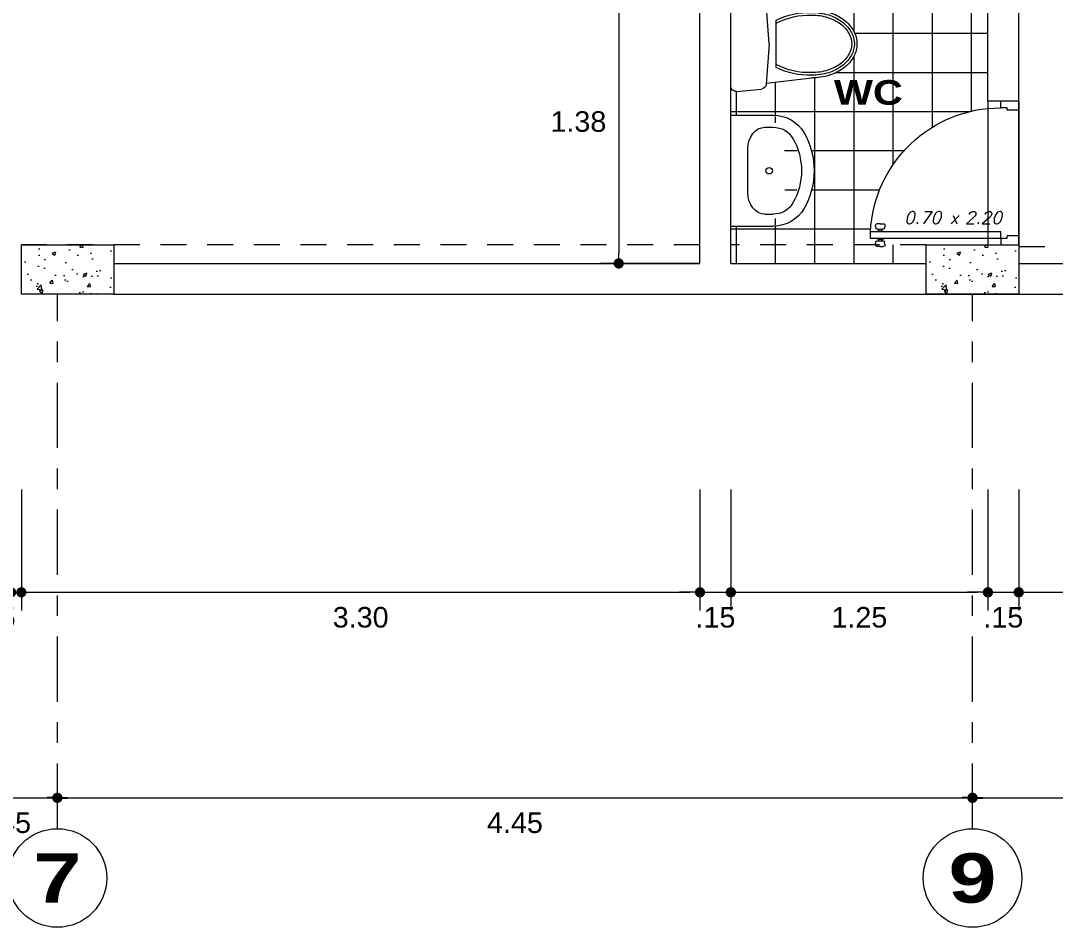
# Model space of a CAD drawing. Header units: millimetres. Extents: x 2178 to 2304, y 1220 to 1359.
# Drawn here: x 2196.04 to 2201.07, y 1281.28 to 1285.69 of the extents above; entities that cross this region are included whole.
import ezdxf
from ezdxf.enums import TextEntityAlignment as Align

# ---------------------------------------------------------------- set-up
doc = ezdxf.new("R2010")
doc.units = ezdxf.units.MM
doc.linetypes.add('CENTER', pattern=[50.800000000000004, 31.75, -6.35, 6.35, -6.35])
doc.linetypes.add('HIDDEN', pattern=[9.524999999999999, 6.35, -3.175])
doc.layers.get('0').update_dxf_attribs({"lineweight": 0})
for name, color, linetype, lineweight in [('carpinteria', 12, 'Continuous', 5), ('COTAS', 40, 'Continuous', 20), ('Ejes22', 50, 'CENTER', 9), ('Mobiliario', 52, 'Continuous', 5), ('muros bajos', 2, 'Continuous', 25), ('PLUMA 1', 46, 'Continuous', 13), ('PLUMA 7', 10, 'Continuous', 0), ('PLUMA4', 160, 'Continuous', 40), ('PROY', 13, 'HIDDEN', 13), ('TEXTO', 5, 'Continuous', 18), ('TEXTOS', 42, 'Continuous', 13)]:
    doc.layers.add(name, color=color, linetype=linetype, lineweight=lineweight)
doc.layers.add('pisos....', color=7, linetype='Continuous', lineweight=5, true_color=0x7c7f7e)
doc.styles.add('ARIAL', font='arial.ttf')
doc.styles.add('ARIAL-N', font='arialbd.ttf')
doc.styles.add('ARIALCH', font='arialbd.ttf', dxfattribs={"width": 1.25})
doc.styles.add('SIMPLEX', font='simplex.shx', dxfattribs={"width": 1.2, "oblique": 15})
doc.dimstyles.new('RPM 50', dxfattribs={"dimtxt": 0.1, "dimasz": 0.05, "dimexe": 0.08849999999999973, "dimexo": 0.1535, "dimgap": 0.07099999999999997, "dimtad": 2, "dimtih": 1, "dimtoh": 1, "dimzin": 4, "dimdsep": 46, "dimtxsty": 'ARIAL', "dimblk": 'DOT', "dimcen": 0.4, "dimdle": 0.25, "dimclrd": 8, "dimclre": 8, "dimclrt": 9, "dimadec": 0, "dimazin": 0, "dimtfac": 1, "dimtix": 1, "dimtmove": 0, "dimatfit": 3, "dimldrblk": 'DOT', "dimfxl": 0.5, "dimfxlon": 1, "dimlwd": 0, "dimlwe": 0, "dimarcsym": 0})

# ---------------------------------------------------------------- blocks, each defined once
blk = doc.blocks.new('puerta de 0.80')
for p, q in [((0, 0.7578726278069325), (0, 0.8078726278070008)), ((0, 0.05787262780700075), (0, 0.8078726278070008)), ((0.1000000000000227, 0.770372627806978), (0.1000000000000227, 0.8078726278070008)), ((0, 0.7578726278069325), (0.06500000000005457, 0.7578726278069325)), ((0.06500000000005457, 0.7578726278069325), (0.06500000000005457, 0.770372627806978)), ((0.06500000000005457, 0.770372627806978), (0.1000000000000227, 0.770372627806978)), ((0.7699992280930701, 0.1257452267906274), (0.753031481821381, 0.1257452267906274)), ((0.7699992280930701, 0.1257452267906274), (0.7869669743646455, 0.1257452267906274)), ((0, 0.007872627806932542), (0, 0.05787262780700075)), ((0, 0.05787262780700075), (0.06500000000005457, 0.05787262780700075)), ((0.06500000000005457, 0.04537262780695528), (0.06500000000005457, 0.05787262780700075)), ((0.1000000000000227, 0.08037262780703713), (0.8250000000000455, 0.08037262780703713)), ((0.1000000000000227, 0.04537262780695528), (0.1000000000000227, 0.08037262780703713)), ((0.743372223558481, 0.1131570363396577), (0.7462233707656196, 0.1025164101029077)), ((0.7820575276252839, 0.09510460055400927), (0.7558826290285197, 0.09510460055400927)), ((0.7558826290285197, 0.09510460055400927), (0.7579409285608563, 0.09510460055400927)), ((0.7820575276252839, 0.08545825626470105), (0.7558826290285197, 0.08545825626470105)), ((0.762940928560738, 0.09010460055401381), (0.762940928560738, 0.08545825626470105)), ((0.7770575276252885, 0.09010460055401381), (0.7770575276252885, 0.08545825626470105)), ((0.7841158271576205, 0.09510460055400927), (0.7820575276252839, 0.09510460055400927)), ((0.7966262326275455, 0.1131570363396577), (0.7937750854204069, 0.1025164101029077)), ((0.8250000000000455, 0.08037262780703713), (0.8250000000000455, 0.04537262780695528)), ((0.1000000000000227, 0.04537262780695528), (0.06500000000005457, 0.04537262780695528)), ((0.8250000000000455, 0.04537262780695528), (0.1000000000000227, 0.04537262780695528)), ((0.1000000000000227, 0.04537262780695528), (0.1000000000000227, 0.007872627806932542)), ((0.743372223558481, 0.01258821927433473), (0.7462233707656196, 0.02322884551108473)), ((0.7699992280930701, 2.882325134123676e-08), (0.753031481821381, 2.882325134123676e-08)), ((0.7820575276252839, 0.04028699934929136), (0.7558826290285197, 0.04028699934929136)), ((0.7820575276252839, 0.03064065505998315), (0.7558826290285197, 0.03064065505998315)), ((0.7558826290285197, 0.03064065505998315), (0.7579409285608563, 0.03064065505998315)), ((0.762940928560738, 0.0356406550599786), (0.762940928560738, 0.04028699934929136)), ((0.7699992280930701, 2.882325134123676e-08), (0.7869669743646455, 2.882325134123676e-08)), ((0.8250000000000455, 0.04537262780695528), (0.7720000000000482, 0.04537262780695528)), ((0.7770575276252885, 0.0356406550599786), (0.7770575276252885, 0.04028699934929136)), ((0.7841158271576205, 0.03064065505998315), (0.7820575276252839, 0.03064065505998315)), ((0.7966262326275455, 0.01258821927433473), (0.7937750854204069, 0.02322884551108473))]:
    blk.add_line(p, q)
at = {"linetype": 'Continuous', "lineweight": 0}
for p, q in [((0.7558826290285197, 0.08545825626470105), (0.7419099796773025, 0.08037262780692345)), ((0.7820575276252839, 0.08545825626470105), (0.796030176976501, 0.08037262780692345)), ((0.7558826290285197, 0.04028699934929136), (0.7419099796773025, 0.04537262780695528)), ((0.7820575276252839, 0.04028699934929136), (0.796030176976501, 0.04537262780695528))]:
    blk.add_line(p, q, dxfattribs=at)
for centre, radius, start, end in [((0.1000000000000227, 0.04537262780695528), 0.725, 2.767078666097358, 90), ((0.753031481821381, 0.1157452267906365), 0.01, 90, 195.0000000000087), ((0.7869669743646455, 0.1157452267906365), 0.01, 344.9999999999912, 90), ((0.7558826290285197, 0.1051046005540002), 0.01, 195.0000000001698, 270), ((0.7579409285607426, 0.09010460055401381), 0.005, 0, 90), ((0.7820575276252839, 0.09010460055401381), 0.005, 90, 180), ((0.7841158271575068, 0.1051046005540002), 0.01, 270, 344.9999999998302), ((0.753031481821381, 0.01000002882324225), 0.01, 164.9999999999913, 270), ((0.7558826290285197, 0.02064065505999224), 0.01, 90, 164.9999999998302), ((0.7579409285607426, 0.0356406550599786), 0.005, 270, 0), ((0.7820575276252839, 0.0356406550599786), 0.005, 180, 270), ((0.7841158271575068, 0.02064065505999224), 0.01, 15.00000000016984, 90), ((0.7869669743646455, 0.01000002882324225), 0.01, 270, 15.00000000000872)]:
    blk.add_arc(centre, radius, start, end)
blk = doc.blocks.new('P')
at = {"style": 'SIMPLEX', "oblique": 15}
blk.add_text('x', height=0.06, dxfattribs=at).set_placement((-0.01697368369676155, 0.0255492955629677))
blk.add_attdef('L', text='', height=0.06, dxfattribs=at).set_placement((-0.057659880294743, 0.02554929556297481), align=Align.RIGHT)
blk.add_attdef('H', (0.05806964743619147, 0.02554929556297481), '', height=0.06, dxfattribs=at)
blk = doc.blocks.new('LAVATORIO')
at = {"layer": 'PLUMA 1', "linetype": 'Continuous', "lineweight": 20}
for p, q in [((-0.2999934783219942, 0.2071363636785648), (-0.2999934783219942, -0.02195454545901754)), ((-0.2999934783219942, 0.2071363636785648), (0.2999934783219942, 0.2071363636785648)), ((0.2999934783219942, 0.2071363636785648), (0.2999934783219942, -0.02195454545901754)), ((-0.1188260869807323, 0.1148181818415779), (0.1188260869807323, 0.1148181818415779)), ((-0.234782608743501, 0.02386363636850319), (-0.234782608743501, -0.02195454545901754)), ((0.234782608743501, 0.02386363636850319), (0.234782608743501, -0.02195454545901754))]:
    blk.add_line(p, q, dxfattribs=at)
blk.add_circle((0, 0), 0.01750000000356522, dxfattribs=at)
at = {"layer": 'PLUMA 1', "linetype": 'Continuous', "lineweight": 20, "extrusion": (0, 0, -1)}
for centre, major_axis, ratio, start_param, end_param in [((-0.1188260869807323, 0.02386363636850319), (0.1159565217627687, 2.11200665065676e-14), 0.7846746081733931, 3.141592653590338, 4.712388980384833), ((0.1188260869807323, 0.02386363636850319), (-0.1159565217627687, 9.952126509930016e-14), 0.7846746081733929, 1.570796326794223, 3.1415926535887), ((-0.1188521754517069, -0.02195454545901754), (2.795176774598603e-13, 0.1893818215381344), 0.9565217391304283, 3.638567482427635, 4.712388980383277), ((-0.1188521754517069, -0.02195454545901754), (-1.25662522260505e-12, 0.1212000033427651), 0.9565217391302343, 3.638567482442401, 4.712388980394607), ((0.1188521754517069, -0.02195454545901754), (1.256475748923904e-12, 0.1212000033427651), 0.9565217391302343, 1.57079632678498, 2.644617824737187), ((0.1188521754517069, -0.02195454545901754), (-2.791350386132135e-13, 0.1893818215381344), 0.9565217391304283, 1.570796326796306, 2.64461782475195), ((0, 0.2071363636785648), (-2.207522384136759e-16, 0.3818181859691521), 0.9565217391303741, 2.64461781258921, 3.638567494590378), ((0, 0.2071363636785648), (1.873049312265182e-16, 0.4500000041648561), 0.9565217391303545, 2.644617814432515, 3.638567492747071)]:
    blk.add_ellipse(centre, major_axis=major_axis, ratio=ratio, start_param=start_param, end_param=end_param, dxfattribs=at)
blk = doc.blocks.new('A$C17BD6781')
at = {"layer": 'Mobiliario', "linetype": 'Continuous'}
for p, q in [((0.0470258381902795, 0.2024778968581415), (0.07702583819028064, 0.4624778968581325)), ((0.4970258381902681, 0.2024778968581415), (0.467025838190267, 0.4624778968581325)), ((0.1371245447934086, 0.2600000207519599), (0.406927131587139, 0.2600000207519599)), ((0.2720258381902738, 0.2200000207519395), (0.04046188830088226, 0.2019667219995256)), ((0.2720258381902738, 0.2200000207519395), (0.5035897880796654, 0.2019667219995256)), ((2.658856601556181e-08, 0.03271609313324575), (0.01291432294007677, 0.1747733529997788)), ((0.5440516497919816, 0.03271609313324575), (0.5311373534404709, 0.1747733529997788)), ((0.0298768227825974, 2.075196903206233e-08), (0.5141748535979502, 2.075196903206233e-08))]:
    blk.add_line(p, q, dxfattribs=at)
for points in [[(0.467025838190267, 0.4624778968581325, 0.07568148098942781), (0.4514763274974598, 0.564619449634364, 0.08594715031423093), (0.409911660521658, 0.6457161817953931, 0.1060218382171382), (0.3436150782673906, 0.7032144903049868, 0.1264657149685374), (0.2720258381902738, 0.7216159645624032, 0.1264657149685252), (0.2004365981131571, 0.7032144903049868, 0.1060218382171112), (0.1341400158588897, 0.6457161817953931, 0.08594715031425326), (0.09257534888308783, 0.564619449634364, 0.07568148098944026), (0.07702583819028064, 0.4624778968581325, 0.07568148098943636)], [(0.4520258381902806, 0.4624778968581325, 0.0756814809893859), (0.4371558434836231, 0.5601558482174767, 0.08594715031428633), (0.3979260275471859, 0.6366970575473658, 0.1060218382171535), (0.3363817185640983, 0.6900737708649274, 0.1264657149685132), (0.2720258381902738, 0.7066159645624168, 0.1264657149686313), (0.2076699578163925, 0.6900737708648705, 0.1060218382170392), (0.1461256488333618, 0.6366970575473658, 0.08594715031415015), (0.1068958328969813, 0.5601558482175903, 0.07568148098951734), (0.092025838190267, 0.4624778968581325, 0.07568148098951734)], [(0.4370258381902659, 0.4624778968581325, 0.07568148098938046), (0.422835359469758, 0.5556922468005894, 0.08594715031429338), (0.3859403945727138, 0.6276779332993385, 0.1060218382171472), (0.3291483588608344, 0.6769330514248111, 0.1264657149685263), (0.2720258381902738, 0.6916159645624305, 0.1264657149686292), (0.2149033175196564, 0.6769330514248111, 0.1060218382170225), (0.1581112818078338, 0.6276779332993385, 0.08594715031417827), (0.1212163169108464, 0.5556922468007031, 0.07568148098950629), (0.1070258381902818, 0.4624778968581325, 0.07568148098950629)]]:
    blk.add_lwpolyline(points, format="xyb", dxfattribs=at)
for centre, radius, start, end in [((0.5137349313203856, 0.4501454030077241), 0.4218893808016409, 178.3249151335759, 206.7885795011672), ((0.5137349313203856, 0.4501454030077241), 0.4068893808016409, 178.3249151335759, 207.8601275501853), ((0.03031674506016202, 0.4501454030077241), 0.4068893808016409, 332.1398724498131, 1.675084866424104), ((0.03031674506016202, 0.4501454030077241), 0.4218893808016409, 333.2114204988328, 1.675084866424104), ((0.04279111913410816, 0.1720572806184748), 0.03, 94.45298473469602, 174.8055710922652), ((0.5012605572464395, 0.1720572806184748), 0.03, 5.194428907734862, 85.54701526530398), ((0.0298768227825974, 0.03000002075194175), 0.03, 174.8055710922652, 270), ((0.5141748535979502, 0.03000002075194175), 0.03, 270, 5.194428907734862)]:
    blk.add_arc(centre, radius, start, end, dxfattribs=at)
blk = doc.blocks.new('_DOT')
at = {"color": 0, "linetype": 'ByBlock'}
blk.add_line((-0.5, 0), (-1, 0), dxfattribs=at)
at = {"color": 0, "linetype": 'ByBlock', "const_width": 0.5}
blk.add_lwpolyline([(-0.25, 0, 1), (0.25, 0, 1)], format="xyb", close=True, dxfattribs=at)
blk = doc.blocks.new('*D1188')
at = {"layer": 'Defpoints', "color": 0, "transparency": 16777216}
for p in [(2195.769248934216, 1281.911513211598), (2196.219248934216, 1281.911513211598), (2196.219248934216, 1281.911513211598)]:
    blk.add_point(p, dxfattribs=at)
at = {"layer": 'muros bajos', "color": 8, "lineweight": 0, "transparency": 16777216}
for p, q in [((2195.769248934216, 1281.911513211598), (2195.769248934216, 1282.000013211598)), ((2196.219248934216, 1281.911513211598), (2196.219248934216, 1282.000013211598)), ((2195.819248934216, 1281.911513211598), (2196.169248934216, 1281.911513211598))]:
    blk.add_line(p, q, dxfattribs=at)
at = {"layer": 'muros bajos', "color": 8, "lineweight": 0, "transparency": 16777216, "xscale": 0.05, "yscale": 0.05, "zscale": 0.05, "rotation": 180}
blk.add_blockref('_DOT', (2195.769248934216, 1281.911513211598), dxfattribs=at)
at = {"layer": 'muros bajos', "color": 8, "lineweight": 0, "transparency": 16777216, "xscale": 0.05, "yscale": 0.05, "zscale": 0.05}
blk.add_blockref('_DOT', (2196.219248934216, 1281.911513211598), dxfattribs=at)
at = {"layer": 'muros bajos', "color": 9, "transparency": 16777216, "insert": (2195.994248934216, 1281.789660551298), "char_height": 0.1, "attachment_point": 5, "style": 'ARIAL'}
blk.add_mtext('.45', dxfattribs=at)
blk = doc.blocks.new('*D1189')
at = {"layer": 'Defpoints', "color": 0, "transparency": 16777216}
for p in [(2196.219248934216, 1281.911513211598), (2200.669248934216, 1281.911513211598), (2200.669248934216, 1281.911513211598)]:
    blk.add_point(p, dxfattribs=at)
at = {"layer": 'muros bajos', "color": 8, "lineweight": 0, "transparency": 16777216}
for p, q in [((2196.219248934216, 1281.911513211598), (2196.219248934216, 1282.000013211598)), ((2200.669248934216, 1281.911513211598), (2200.669248934216, 1282.000013211598)), ((2196.269248934216, 1281.911513211598), (2200.619248934216, 1281.911513211598))]:
    blk.add_line(p, q, dxfattribs=at)
at = {"layer": 'muros bajos', "color": 8, "lineweight": 0, "transparency": 16777216, "xscale": 0.05, "yscale": 0.05, "zscale": 0.05, "rotation": 180}
blk.add_blockref('_DOT', (2196.219248934216, 1281.911513211598), dxfattribs=at)
at = {"layer": 'muros bajos', "color": 8, "lineweight": 0, "transparency": 16777216, "xscale": 0.05, "yscale": 0.05, "zscale": 0.05}
blk.add_blockref('_DOT', (2200.669248934216, 1281.911513211598), dxfattribs=at)
at = {"layer": 'muros bajos', "color": 9, "transparency": 16777216, "insert": (2198.444248934216, 1281.789660551298), "char_height": 0.1, "attachment_point": 5, "style": 'ARIAL'}
blk.add_mtext('4.45', dxfattribs=at)
blk = doc.blocks.new('*D1190')
at = {"layer": 'Defpoints', "color": 0, "transparency": 16777216}
for p in [(2200.669248934216, 1281.911513211598), (2206.019248934216, 1281.911513211598), (2206.019248934216, 1281.911513211598)]:
    blk.add_point(p, dxfattribs=at)
at = {"layer": 'muros bajos', "color": 8, "lineweight": 0, "transparency": 16777216}
for p, q in [((2200.669248934216, 1281.911513211598), (2200.669248934216, 1282.000013211598)), ((2206.019248934216, 1281.911513211598), (2206.019248934216, 1282.000013211598)), ((2200.719248934216, 1281.911513211598), (2205.969248934216, 1281.911513211598))]:
    blk.add_line(p, q, dxfattribs=at)
at = {"layer": 'muros bajos', "color": 8, "lineweight": 0, "transparency": 16777216, "xscale": 0.05, "yscale": 0.05, "zscale": 0.05, "rotation": 180}
blk.add_blockref('_DOT', (2200.669248934216, 1281.911513211598), dxfattribs=at)
at = {"layer": 'muros bajos', "color": 8, "lineweight": 0, "transparency": 16777216, "xscale": 0.05, "yscale": 0.05, "zscale": 0.05}
blk.add_blockref('_DOT', (2206.019248934216, 1281.911513211598), dxfattribs=at)
at = {"layer": 'muros bajos', "color": 9, "transparency": 16777216, "insert": (2203.344248934216, 1281.789421806414), "char_height": 0.1, "attachment_point": 5, "style": 'ARIAL'}
blk.add_mtext('5.35', dxfattribs=at)
blk = doc.blocks.new('*D1211')
at = {"color": 8, "lineweight": 0, "transparency": 16777216}
for p, q in [((2195.844248934216, 1283.411513211598), (2195.844248934216, 1282.823013211598)), ((2195.994248934216, 1283.411513211598), (2195.994248934216, 1282.823013211598)), ((2195.794248934216, 1282.911513211598), (2195.744248934216, 1282.911513211598)), ((2195.844248934216, 1282.911513211598), (2195.994248934216, 1282.911513211598)), ((2196.044248934216, 1282.911513211598), (2196.094248934216, 1282.911513211598))]:
    blk.add_line(p, q, dxfattribs=at)
at = {"layer": 'Defpoints', "color": 0, "transparency": 16777216}
for p in [(2195.844248934216, 1284.601513211598), (2195.994248934216, 1284.601513211598), (2195.994248934216, 1282.911513211598)]:
    blk.add_point(p, dxfattribs=at)
at = {"color": 8, "lineweight": 0, "transparency": 16777216, "xscale": 0.05, "yscale": 0.05, "zscale": 0.05}
blk.add_blockref('_DOT', (2195.844248934216, 1282.911513211598), dxfattribs=at)
at = {"color": 8, "lineweight": 0, "transparency": 16777216, "xscale": 0.05, "yscale": 0.05, "zscale": 0.05, "rotation": 180}
blk.add_blockref('_DOT', (2195.994248934216, 1282.911513211598), dxfattribs=at)
at = {"color": 9, "transparency": 16777216, "insert": (2195.919248934216, 1282.789455912826), "char_height": 0.1, "attachment_point": 5, "style": 'ARIAL'}
blk.add_mtext('.15', dxfattribs=at)
blk = doc.blocks.new('*D1212')
at = {"color": 8, "lineweight": 0, "transparency": 16777216}
for p, q in [((2196.044248934216, 1283.411513211598), (2196.044248934216, 1282.823013211598)), ((2199.344248934216, 1283.411513211598), (2199.344248934216, 1282.823013211598)), ((2196.094248934216, 1282.911513211598), (2199.294248934216, 1282.911513211598))]:
    blk.add_line(p, q, dxfattribs=at)
at = {"layer": 'Defpoints', "color": 0, "transparency": 16777216}
for p in [(2199.344248934216, 1284.511513211598), (2196.044248934216, 1284.361513211598), (2199.344248934216, 1282.911513211598)]:
    blk.add_point(p, dxfattribs=at)
at = {"color": 8, "lineweight": 0, "transparency": 16777216, "xscale": 0.05, "yscale": 0.05, "zscale": 0.05, "rotation": 180}
blk.add_blockref('_DOT', (2196.044248934216, 1282.911513211598), dxfattribs=at)
at = {"color": 8, "lineweight": 0, "transparency": 16777216, "xscale": 0.05, "yscale": 0.05, "zscale": 0.05}
blk.add_blockref('_DOT', (2199.344248934216, 1282.911513211598), dxfattribs=at)
at = {"color": 9, "transparency": 16777216, "insert": (2197.694248934216, 1282.789421806414), "char_height": 0.1, "attachment_point": 5, "style": 'ARIAL'}
blk.add_mtext('3.30', dxfattribs=at)
blk = doc.blocks.new('*D1213')
at = {"color": 8, "lineweight": 0, "transparency": 16777216}
for p, q in [((2199.344248934216, 1283.411513211598), (2199.344248934216, 1282.823013211598)), ((2199.494248934217, 1283.411513211598), (2199.494248934217, 1282.823013211598)), ((2199.294248934216, 1282.911513211598), (2199.244248934216, 1282.911513211598)), ((2199.344248934216, 1282.911513211598), (2199.494248934217, 1282.911513211598)), ((2199.544248934217, 1282.911513211598), (2199.594248934216, 1282.911513211598))]:
    blk.add_line(p, q, dxfattribs=at)
at = {"layer": 'Defpoints', "color": 0, "transparency": 16777216}
for p in [(2199.344248934216, 1284.511513211598), (2199.494248934217, 1284.511513211598), (2199.494248934217, 1282.911513211598)]:
    blk.add_point(p, dxfattribs=at)
at = {"color": 8, "lineweight": 0, "transparency": 16777216, "xscale": 0.05, "yscale": 0.05, "zscale": 0.05}
blk.add_blockref('_DOT', (2199.344248934216, 1282.911513211598), dxfattribs=at)
at = {"color": 8, "lineweight": 0, "transparency": 16777216, "xscale": 0.05, "yscale": 0.05, "zscale": 0.05, "rotation": 180}
blk.add_blockref('_DOT', (2199.494248934217, 1282.911513211598), dxfattribs=at)
at = {"color": 9, "transparency": 16777216, "insert": (2199.419248934216, 1282.789455912826), "char_height": 0.1, "attachment_point": 5, "style": 'ARIAL'}
blk.add_mtext('.15', dxfattribs=at)
blk = doc.blocks.new('*D1214')
at = {"color": 8, "lineweight": 0, "transparency": 16777216}
for p, q in [((2199.494248934217, 1283.411513211598), (2199.494248934217, 1282.823013211598)), ((2200.744248934216, 1283.411513211598), (2200.744248934216, 1282.823013211598)), ((2199.544248934217, 1282.911513211598), (2200.694248934216, 1282.911513211598))]:
    blk.add_line(p, q, dxfattribs=at)
at = {"layer": 'Defpoints', "color": 0, "transparency": 16777216}
for p in [(2200.744248934216, 1284.601513211598), (2199.494248934217, 1284.511513211598), (2200.744248934216, 1282.911513211598)]:
    blk.add_point(p, dxfattribs=at)
at = {"color": 8, "lineweight": 0, "transparency": 16777216, "xscale": 0.05, "yscale": 0.05, "zscale": 0.05, "rotation": 180}
blk.add_blockref('_DOT', (2199.494248934217, 1282.911513211598), dxfattribs=at)
at = {"color": 8, "lineweight": 0, "transparency": 16777216, "xscale": 0.05, "yscale": 0.05, "zscale": 0.05}
blk.add_blockref('_DOT', (2200.744248934216, 1282.911513211598), dxfattribs=at)
at = {"color": 9, "transparency": 16777216, "insert": (2200.119248934217, 1282.789455912826), "char_height": 0.1, "attachment_point": 5, "style": 'ARIAL'}
blk.add_mtext('1.25', dxfattribs=at)
blk = doc.blocks.new('*D1215')
at = {"color": 8, "lineweight": 0, "transparency": 16777216}
for p, q in [((2200.744248934216, 1283.411513211598), (2200.744248934216, 1282.823013211598)), ((2200.894248934216, 1283.411513211598), (2200.894248934216, 1282.823013211598)), ((2200.694248934216, 1282.911513211598), (2200.644248934216, 1282.911513211598)), ((2200.744248934216, 1282.911513211598), (2200.894248934216, 1282.911513211598)), ((2200.944248934216, 1282.911513211598), (2200.994248934216, 1282.911513211598))]:
    blk.add_line(p, q, dxfattribs=at)
at = {"layer": 'Defpoints', "color": 0, "transparency": 16777216}
for p in [(2200.744248934216, 1284.601513211598), (2200.894248934216, 1284.601513211598), (2200.894248934216, 1282.911513211598)]:
    blk.add_point(p, dxfattribs=at)
at = {"color": 8, "lineweight": 0, "transparency": 16777216, "xscale": 0.05, "yscale": 0.05, "zscale": 0.05}
blk.add_blockref('_DOT', (2200.744248934216, 1282.911513211598), dxfattribs=at)
at = {"color": 8, "lineweight": 0, "transparency": 16777216, "xscale": 0.05, "yscale": 0.05, "zscale": 0.05, "rotation": 180}
blk.add_blockref('_DOT', (2200.894248934216, 1282.911513211598), dxfattribs=at)
at = {"color": 9, "transparency": 16777216, "insert": (2200.819248934216, 1282.789455912826), "char_height": 0.1, "attachment_point": 5, "style": 'ARIAL'}
blk.add_mtext('.15', dxfattribs=at)
blk = doc.blocks.new('*D1216')
at = {"color": 8, "lineweight": 0, "transparency": 16777216}
for p, q in [((2200.894248934216, 1283.411513211598), (2200.894248934216, 1282.823013211598)), ((2205.944248934216, 1283.411513211598), (2205.944248934216, 1282.823013211598)), ((2200.944248934216, 1282.911513211598), (2205.894248934216, 1282.911513211598))]:
    blk.add_line(p, q, dxfattribs=at)
at = {"layer": 'Defpoints', "color": 0, "transparency": 16777216}
for p in [(2200.894248934216, 1284.601513211598), (2205.944248934216, 1284.601513211598), (2205.944248934216, 1282.911513211598)]:
    blk.add_point(p, dxfattribs=at)
at = {"color": 8, "lineweight": 0, "transparency": 16777216, "xscale": 0.05, "yscale": 0.05, "zscale": 0.05, "rotation": 180}
blk.add_blockref('_DOT', (2200.894248934216, 1282.911513211598), dxfattribs=at)
at = {"color": 8, "lineweight": 0, "transparency": 16777216, "xscale": 0.05, "yscale": 0.05, "zscale": 0.05}
blk.add_blockref('_DOT', (2205.944248934216, 1282.911513211598), dxfattribs=at)
at = {"color": 9, "transparency": 16777216, "insert": (2203.419248934216, 1282.789455912826), "char_height": 0.1, "attachment_point": 5, "style": 'ARIAL'}
blk.add_mtext('5.05', dxfattribs=at)
blk = doc.blocks.new('*D1184')
at = {"color": 8, "lineweight": 0, "transparency": 16777216}
for p, q in [((2199.340748934218, 1285.891513211599), (2198.860624234791, 1285.891513211599)), ((2198.94912423479, 1285.841513211599), (2198.94912423479, 1284.561513211599)), ((2199.340748934218, 1284.511513211599), (2198.860624234791, 1284.511513211599))]:
    blk.add_line(p, q, dxfattribs=at)
at = {"layer": 'Defpoints', "color": 0, "transparency": 16777216}
for p in [(2199.494248934217, 1285.891513211599), (2198.94912423479, 1284.511513211599), (2199.494248934217, 1284.511513211599)]:
    blk.add_point(p, dxfattribs=at)
at = {"color": 8, "lineweight": 0, "transparency": 16777216, "xscale": 0.05, "yscale": 0.05, "zscale": 0.05}
for p, rotation in [((2198.94912423479, 1285.891513211599), 90), ((2198.94912423479, 1284.511513211599), 270)]:
    blk.add_blockref('_DOT', p, dxfattribs=dict(at, rotation=rotation))
at = {"color": 9, "transparency": 16777216, "insert": (2198.752851383495, 1285.201513211598), "char_height": 0.1, "attachment_point": 5, "style": 'ARIAL'}
blk.add_mtext('1.38', dxfattribs=at)

msp = doc.modelspace()

# ---------------------------------------------------------------- hatches: boundary and pattern name
h = msp.add_hatch()
h.set_pattern_fill('AR-CONC', color=256, scale=0.001)
h.set_pattern_definition([(49.99999999999999, (1020.136031399712, -473.2546719146419), (0.182184668996004, -0.01593908553890309), [0.01905, -0.20955]), (355, (1020.136031399712, -473.2546719146419), (-0.03524342142496934, 0.1910568452390352), [0.01524, -0.16764058417]), (100.4514447, (1020.151213406712, -473.256000168142), (0.1469412470903533, 0.1751177519121951), [0.01619000879999999, -0.1780902445999999]), (46.18420000000001, (1020.136031399712, -473.2038719146419), (0.2710790408921299, -0.04204232793272715), [0.028575, -0.314325]), (96.63555760999992, (1020.158621299712, -473.207375414642), (0.237404134051503, 0.2474261245977215), [0.02428502314, -0.26713560816]), (351.1841511700001, (1020.136031399712, -473.2038719146419), (0.237404134064977, 0.2474261245855326), [0.02285996707, -0.25145973192]), (21, (1020.161431399712, -473.2165719146419), (0.1516143912691325, -0.1022651981870876), [0.01905, -0.20955]), (326.0000000000001, (1020.161431399712, -473.2165719146419), (0.06180202834764707, 0.1841879661223193), [0.01524, -0.16764]), (71.45144499999999, (1020.174065932312, -473.2250940145418), (0.2134164192787162, 0.08192276888590524), [0.0161900088, -0.1780899376]), (37.50000000000001, (1020.136031399712, -473.2546719146419), (0.003088603250591816, 0.0845550388731531), [0, -0.165608, 0, -0.17018, 0, -0.168275]), (7.499999999999999, (1020.136031399712, -473.2546719146419), (0.06681966251030574, 0.1001805748181195), [0, -0.09702799999999999, 0, -0.161798, 0, -0.06413500000000001]), (327.5, (1020.079389399712, -473.2546719146419), (0.1355905951668714, -0.005728743992673458), [0, -0.0635, 0, -0.19812, 0, -0.26289]), (317.5, (1020.053989399712, -473.2546719146419), (0.148129181386018, 0.02542649103333302), [0, -0.08255, 0, -0.131572, 0, -0.18669])])
h.paths.add_polyline_path([(2196.044248934216, 1284.601513211598), (2196.044248934216, 1284.361513211598), (2196.494248934217, 1284.361513211598), (2196.494248934217, 1284.601513211598)])
h = msp.add_hatch()
h.set_pattern_fill('AR-CONC', color=256, scale=0.001)
h.set_pattern_definition([(49.99999999999999, (1024.536031399712, -473.2546719146419), (0.182184668996004, -0.01593908553890309), [0.01905, -0.20955]), (355, (1024.536031399712, -473.2546719146419), (-0.03524342142496934, 0.1910568452390352), [0.01524, -0.16764058417]), (100.4514447, (1024.551213406712, -473.256000168142), (0.1469412470903533, 0.1751177519121951), [0.01619000879999999, -0.1780902445999999]), (46.18420000000001, (1024.536031399712, -473.2038719146419), (0.2710790408921299, -0.04204232793272715), [0.028575, -0.314325]), (96.63555760999992, (1024.558621299712, -473.207375414642), (0.237404134051503, 0.2474261245977215), [0.02428502314, -0.26713560816]), (351.1841511700001, (1024.536031399712, -473.2038719146419), (0.237404134064977, 0.2474261245855326), [0.02285996707, -0.25145973192]), (21, (1024.561431399712, -473.2165719146419), (0.1516143912691325, -0.1022651981870876), [0.01905, -0.20955]), (326.0000000000001, (1024.561431399712, -473.2165719146419), (0.06180202834764707, 0.1841879661223193), [0.01524, -0.16764]), (71.45144499999999, (1024.574065932312, -473.2250940145418), (0.2134164192787162, 0.08192276888590524), [0.0161900088, -0.1780899376]), (37.50000000000001, (1024.536031399712, -473.2546719146419), (0.003088603250591816, 0.0845550388731531), [0, -0.165608, 0, -0.17018, 0, -0.168275]), (7.499999999999999, (1024.536031399712, -473.2546719146419), (0.06681966251030574, 0.1001805748181195), [0, -0.09702799999999999, 0, -0.161798, 0, -0.06413500000000001]), (327.5, (1024.479389399712, -473.2546719146419), (0.1355905951668714, -0.005728743992673458), [0, -0.0635, 0, -0.19812, 0, -0.26289]), (317.5, (1024.453989399712, -473.2546719146419), (0.148129181386018, 0.02542649103333302), [0, -0.08255, 0, -0.131572, 0, -0.18669])])
h.paths.add_polyline_path([(2200.444248934216, 1284.601513211598), (2200.444248934216, 1284.361513211598), (2200.894248934216, 1284.361513211598), (2200.894248934216, 1284.601513211598)])
at = {"layer": 'pisos....'}
h = msp.add_hatch(dxfattribs=at)
h.set_pattern_fill('NET', color=256, scale=0.06)
h.set_pattern_definition([(0, (1020.136031399712, -473.2546719146419), (0, 0.1905), []), (90, (1020.136031399712, -473.2546719146419), (-0.1905, 1.166437552015814e-17), [])])
edge = h.paths.add_edge_path()
edge.add_line((2200.744248934216, 1285.891513211598), (2200.444248934216, 1285.891513211598))
edge.add_line((2200.444248934216, 1285.891513211598), (2199.794248934217, 1285.891513211598))
edge.add_line((2199.794248934216, 1285.891513211598), (2199.494248934217, 1285.891513211598))
edge.add_line((2199.494248934217, 1285.891513211598), (2199.494248934217, 1285.785977937612))
edge.add_arc((2199.519748934216, 1285.785977937612), 0.02549999999999673, 84.80557109245018, 180, ccw=False)
edge.add_line((2199.52205759574, 1285.811373214377), (2199.642806266626, 1285.800396062479))
edge.add_arc((2199.640497605103, 1285.775000785714), 0.0255000000000944, 4.452984734869972, 84.80557109245018, ccw=False)
edge.add_line((2199.665920630277, 1285.776980631922), (2199.666355128907, 1285.771401274516))
edge.add_line((2199.666355128907, 1285.771401274516), (2199.887355128907, 1285.745901274516))
edge.add_arc((2199.887355128907, 1285.454140277896), 0.2917609966197344, 72.68808428468321, 90, ccw=False)
edge.add_arc((2199.906634141941, 1285.51599275355), 0.2269735820391569, 53.0387361203023, 72.6880842846931, ccw=False)
edge.add_arc((2199.936159581908, 1285.555229499505), 0.1778688588609801, 28.830754682001725, 53.03873612029099, ccw=False)
edge.add_arc((2199.981434539439, 1285.580151274516), 0.1261879470160388, 1.0328449207008816e-10, 28.830754682044528, ccw=False)
edge.add_arc((2199.98143453944, 1285.580151274516), 0.1261879470156083, 331.1692453185479, 359.9999999998968, ccw=False)
edge.add_arc((2199.936159581908, 1285.605073049527), 0.177868858861434, 306.9612638786394, 331.169245318531, ccw=False)
edge.add_arc((2199.906634141941, 1285.644309795482), 0.2269735820387949, 287.3119157158136, 306.96126387858436, ccw=False)
edge.add_arc((2199.887355128907, 1285.706162271136), 0.2917609966196871, 270, 287.31191571585214, ccw=False)
edge.add_line((2199.887355128907, 1285.414401274516), (2199.666355128907, 1285.388901274516))
edge.add_line((2199.666355128907, 1285.388901274516), (2199.665920630277, 1285.38332191711))
edge.add_arc((2199.640497605103, 1285.385301763318), 0.0255000000000944, 275.19442890754976, 355.5470152651299, ccw=False)
edge.add_line((2199.642806266627, 1285.359906486553), (2199.52205759574, 1285.348929334654))
edge.add_arc((2199.519748934216, 1285.37432461142), 0.02549999999999673, 180, 275.19442890754976, ccw=False)
edge.add_line((2199.494248934217, 1285.37432461142), (2199.494248934217, 1285.232883233813))
edge.add_line((2199.494248934217, 1285.232883233813), (2199.700590795227, 1285.232883233813))
edge.add_ellipse((2199.70043075244, 1285.06985606123), major_axis=(0.170443639384357, 2.499081723458499e-13), ratio=0.956521739130593, start_angle=388.4745602166176, end_angle=449.9999999999196, ccw=False)
edge.add_ellipse((2199.494248934217, 1284.962889103323), major_axis=(0.4050000037482276, 4.744386080289655e-16), ratio=0.9565217391312869, start_angle=331.5254391921268, end_angle=388.4745608078731, ccw=False)
edge.add_ellipse((2199.70043075244, 1284.855922145417), major_axis=(-0.1704436393843569, 2.49983864526988e-13), ratio=0.9565217391305934, start_angle=90.00000000008032, end_angle=151.5254397833825, ccw=False)
edge.add_line((2199.700590795226, 1284.692894972833), (2199.494248934216, 1284.692894972833))
edge.add_line((2199.494248934217, 1284.692894972833), (2199.494248934217, 1284.601513211598))
edge.add_line((2199.494248934217, 1284.601513211598), (2200.197103129459, 1284.601513211598))
edge.add_arc((2200.205652831647, 1284.603374687487), 0.008749999999939013, 164.9999999989642, 192.2829777164469, ccw=False)
edge.add_line((2200.197200980667, 1284.605639354132), (2200.199695734473, 1284.614949902089))
edge.add_arc((2200.208147585453, 1284.612685235445), 0.008750000000019478, 90, 165.0000000004023, ccw=False)
edge.add_line((2200.208147585453, 1284.621435235445), (2200.209948597544, 1284.621435235445))
edge.add_arc((2200.209948597544, 1284.625810235445), 0.00437499999998181, 270, 360)
edge.add_line((2200.214323597544, 1284.625810235445), (2200.214323597544, 1284.629875786698))
edge.add_line((2200.214323597544, 1284.629875786698), (2200.209948597544, 1284.629875786698))
edge.add_line((2200.209948597544, 1284.629875786698), (2200.197722529362, 1284.634325711598))
edge.add_line((2200.197722529362, 1284.634325711598), (2200.172373934216, 1284.634325711598))
edge.add_line((2200.172373934216, 1284.634325711598), (2200.172373934216, 1284.664950711598))
edge.add_line((2200.172373934216, 1284.664950711598), (2200.173113589558, 1284.664950711598))
edge.add_arc((2200.806748934216, 1284.634325711598), 0.6343750000001276, 95.65407666117898, 177.2329213338944, ccw=False)
edge.add_line((2200.744248934216, 1285.265614386156), (2200.744248934216, 1285.301513211598))
edge.add_line((2200.744248934216, 1285.301513211598), (2200.744248934216, 1285.891513211598))
h.paths.add_polyline_path([(2200.444248934216, 1284.601513211598), (2200.243896089811, 1284.601513211598, -0.3527296216673708), (2200.235346387622, 1284.594624687487), (2200.220499609635, 1284.594624687487), (2200.205652831647, 1284.594624687487, -0.3527296216673708), (2200.197103129459, 1284.601513211598), (2199.494248934217, 1284.601513211598), (2199.494248934217, 1284.511513211598), (2200.444248934216, 1284.511513211598)])

# ---------------------------------------------------------------- linework, layer by layer
for points in [[(2200.744248934216, 1285.301513211598), (2200.744248934216, 1284.601513211598)], [(2200.894248934216, 1285.301513211598), (2200.894248934216, 1284.601513211598)], [(2199.494248934217, 1284.511513211598), (2200.444248934216, 1284.511513211598)]]:
    msp.add_lwpolyline(points)
at = {"layer": 'COTAS'}
for centre in [(2196.219248934216, 1281.521513211598), (2200.669248934216, 1281.521513211598)]:
    msp.add_circle(centre, 0.24, dxfattribs=at)
at = {"layer": 'Ejes22', "linetype": 'CENTER', "lineweight": 9, "ltscale": 0.01}
for points in [[(2196.219248934216, 1281.761513211598), (2196.219248934216, 1284.361513211598)], [(2200.669248934216, 1281.761513211598), (2200.669248934216, 1284.361513211598)]]:
    msp.add_lwpolyline(points, dxfattribs=at)
at = {"layer": 'PLUMA 7'}
for points in [[(2200.894248934216, 1285.301513211598), (2200.894248934216, 1288.021513211598)], [(2199.344248934216, 1284.511513211598), (2199.344248934216, 1287.071513211598)], [(2199.494248934217, 1284.511513211598), (2199.494248934217, 1287.071513211598)], [(2200.744248934216, 1285.301513211598), (2200.744248934216, 1285.891513211598)], [(2200.894248934216, 1285.301513211598), (2200.744248934216, 1285.301513211598)], [(2196.494248934217, 1284.511513211598), (2199.344248934216, 1284.511513211598)], [(2199.494248934217, 1284.511513211598), (2200.444248934216, 1284.511513211598)], [(2200.894248934216, 1284.511513211598), (2205.794248934216, 1284.511513211598)], [(2196.494248934217, 1284.361513211598), (2209.494248934216, 1284.361513211598)]]:
    msp.add_lwpolyline(points, dxfattribs=at)
for points in [[(2196.044248934216, 1284.361513211598), (2196.044248934216, 1284.601513211598), (2196.494248934217, 1284.601513211598), (2196.494248934217, 1284.361513211598)], [(2200.444248934216, 1284.361513211598), (2200.444248934216, 1284.601513211598), (2200.894248934216, 1284.601513211598), (2200.894248934216, 1284.361513211598)]]:
    msp.add_lwpolyline(points, close=True, dxfattribs=at)
at = {"layer": 'PROY', "ltscale": 0.02, "flags": 128}
for points in [[(2199.344248934216, 1284.601513211598), (2196.044248934216, 1284.601513211598)], [(2200.444248934216, 1284.601513211598), (2199.494248934217, 1284.601513211598)], [(2200.894248934216, 1284.594624662267), (2205.794248934216, 1284.601513211598)]]:
    msp.add_lwpolyline(points, dxfattribs=at)

# ---------------------------------------------------------------- block references
at = {"layer": 'carpinteria', "xscale": -0.875, "yscale": 0.875, "zscale": 0.875}
msp.add_blockref('puerta de 0.80', (2200.894248934216, 1284.594624662267), dxfattribs=at)
at = {"layer": 'Mobiliario', "xscale": -0.8500000000000227, "yscale": 0.8500000000000227, "zscale": 0.85, "rotation": 270}
msp.add_blockref('A$C17BD6781', (2199.494248916577, 1285.348929312054), dxfattribs=at)
at = {"layer": 'PLUMA4', "xscale": 0.9, "yscale": 0.9, "zscale": 0.9, "rotation": 90}
msp.add_blockref('LAVATORIO', (2199.680671661527, 1284.962889103323), dxfattribs=at)
at = {"layer": 'TEXTOS'}
msp.add_blockref('P', (2200.574127501924, 1284.67922205193), dxfattribs=at).add_auto_attribs({'H': '2.20', 'L': '0.70'})

# ---------------------------------------------------------------- texts
at = {"layer": 'COTAS', "style": 'ARIALCH', "width": 1.25}
for tag, p in [('7', (2196.219248934216, 1281.521513211598)), ('9', (2200.669248934216, 1281.521513211598))]:
    msp.add_attdef(tag, text='LETRAONUMERO', height=0.24, dxfattribs=at).set_placement(p, align=Align.MIDDLE_CENTER)
at = {"layer": 'TEXTO', "style": 'ARIAL-N', "width": 1.2}
msp.add_text('WC', height=0.12, dxfattribs=at).set_placement((2200.163002629312, 1285.283768601031), align=Align.CENTER)

# ---------------------------------------------------------------- dimensions: what is measured, and where the dimension line sits
dim = msp.add_linear_dim(base=(2198.94912423479, 1284.511513211599), p1=(2199.494248934217, 1285.891513211598), p2=(2199.494248934217, 1284.511513211598), angle=90, dimstyle='RPM 50', override={"dimtmove": 1})
dim.commit()
dim.dimension.update_dxf_attribs({"geometry": '*D1184', "text_midpoint": (2198.752851383495, 1285.201513211598)})
for base, p1, p2, picture, middle in [((2195.994248934216, 1282.911513211598), (2195.844248934216, 1284.601513211598), (2195.994248934216, 1284.601513211598), '*D1211', (2195.919248934216, 1282.789455912826)), ((2200.744248934216, 1282.911513211598), (2199.494248934217, 1284.511513211598), (2200.744248934216, 1284.601513211598), '*D1214', (2200.119248934217, 1282.789455912826)), ((2200.894248934216, 1282.911513211598), (2200.744248934216, 1284.601513211598), (2200.894248934216, 1284.601513211598), '*D1215', (2200.819248934216, 1282.789455912826)), ((2205.944248934216, 1282.911513211598), (2200.894248934216, 1284.601513211598), (2205.944248934216, 1284.601513211598), '*D1216', (2203.419248934216, 1282.789455912826)), ((2199.494248934217, 1282.911513211598), (2199.344248934216, 1284.511513211598), (2199.494248934217, 1284.511513211598), '*D1213', (2199.419248934216, 1282.789455912826))]:
    dim = msp.add_linear_dim(base=base, p1=p1, p2=p2, dimstyle='RPM 50', override={"dimtmove": 1})
    dim.commit()
    dim.dimension.update_dxf_attribs({"geometry": picture, "text_midpoint": middle})
dim = msp.add_linear_dim(base=(2199.344248934216, 1282.911513211598), p1=(2196.044248934216, 1284.361513211598), p2=(2199.344248934216, 1284.511513211598), dimstyle='RPM 50')
dim.commit()
dim.dimension.update_dxf_attribs({"geometry": '*D1212', "text_midpoint": (2197.694248934216, 1282.789421806414)})
at = {"layer": 'muros bajos'}
for base, p1, p2, picture, middle in [((2196.219248934216, 1281.911513211598), (2195.769248934216, 1281.911513211598), (2196.219248934216, 1281.911513211598), '*D1188', (2195.994248934216, 1281.789660551298)), ((2200.669248934216, 1281.911513211598), (2196.219248934216, 1281.911513211598), (2200.669248934216, 1281.911513211598), '*D1189', (2198.444248934216, 1281.789660551298)), ((2206.019248934216, 1281.911513211598), (2200.669248934216, 1281.911513211598), (2206.019248934216, 1281.911513211598), '*D1190', (2203.344248934216, 1281.789421806414))]:
    dim = msp.add_linear_dim(base=base, p1=p1, p2=p2, dimstyle='RPM 50', dxfattribs=at)
    dim.commit()
    dim.dimension.update_dxf_attribs({"geometry": picture, "text_midpoint": middle})

doc.saveas('drawing.dxf')
